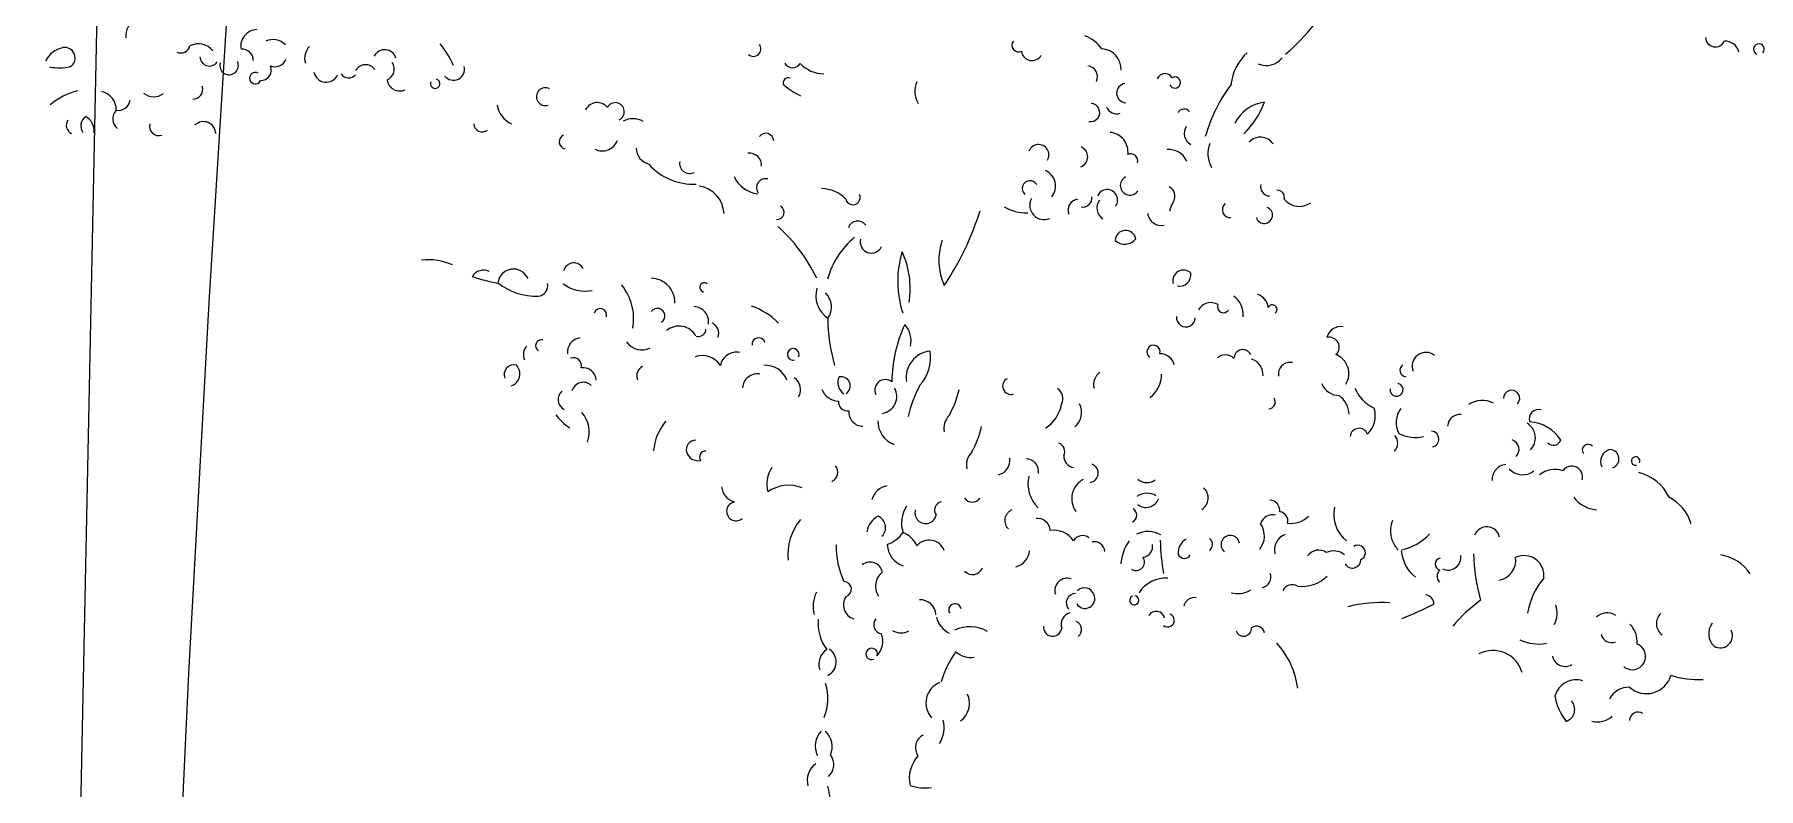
# Model space of a CAD drawing. Header units: millimetres. Extents: x -24439 to 198341, y -52871 to 149926.
# Drawn here: x 144233 to 146045, y 90796 to 91589 of the extents above; entities that cross this region are included whole.
import ezdxf

# ---------------------------------------------------------------- set-up
doc = ezdxf.new("R2010")
doc.units = ezdxf.units.MM
doc.linetypes.add('NET VAN', pattern=[1.06, 0.53, -0.53])
doc.layers.add('A-DETL-GENF-2', color=9, linetype='NET VAN', lineweight=9)
doc.layers.add('G-IMPT-1', color=9, linetype='Continuous', lineweight=9)

# ---------------------------------------------------------------- blocks, each defined once
blk = doc.blocks.new('NCV_TKCS_251209_TONG THE HIEN TRANG SAN DUONG - NCV_TKCS_HIEN TRANG_251209a_dwg_CX-1613001-TKCS_MB ĐỊNH VỊ CAO ĐỘ THIẾT KẾ')
at = {"layer": 'G-IMPT-1'}
for centre, radius, start, end in [((1017, 4544.5), 17.4, 201.07, 351.612), ((1042.6, 4519), 24.4, 28.842, 110.0448), ((1096.3, 4545.8), 9.48, 335.855, 266.074), ((-107.9, 4553.6), 485.3, 328.245, 345.737), ((267.9, 4303.8), 35.6, 263.384, 338.544), ((315.9, 4235.8), 88.9, 149.139, 190.251), ((-44.2, 4165.2), 62.4, 52.196, 87.354), ((2.3, 4180), 35.5, 13.75, 103.5919), ((116.2, 4191.1), 14.3, 46.016, 176.0575), ((133.4, 4194.9), 9.79, 221.693, 138.3071), ((496.8, 4123.7), 285.1, 160.247, 180.829), ((321, 4145.3), 67.5, 113.9996, 170.2508), ((139.9, 4217.8), 154.1, 331.257, 355.964), ((-147.7, 4178.5), 11.7, 158.216, 311.798), ((-122.9, 4177.2), 18.6, 203.411, 348.606), ((-18.2, 4159.5), 19.8, 352.124, 97.8761), ((57.1, 4152.7), 16.9, 115.683, 283.197), ((165.4, 4144.1), 11.5, 50.999, 172.6036), ((312.2, 4120.7), 27, 51.681, 153.9272), ((7, 4102), 16.1, 276.601, 103.4154), ((46.1, 4130.7), 18.6, 216.831, 306.91), ((196, 4120.9), 22.3, 164.174, 257.753), ((269.1, 4105.5), 46.4, 174.094, 227.615), ((57, 4045.1), 34.2, 9.333, 102.0945), ((166.7, 4045.3), 35.6, 42.287, 110.9289), ((-590.6, 4038.3), 13, 245.649, 53.837), ((-260.1, 4060.2), 40.3, 172.373, 228.076), ((98.7, 4040.9), 12.6, 2.11, 129.0004), ((345, 4067.9), 16, 181.848, 286.098), ((363.3, 4054.3), 12.2, 0.507, 112.113), ((394.8, 4083), 34.4, 235.943, 322.238), ((-520, 4041.9), 15.9, 227.266, 344.625), ((-475.9, 4087.2), 57.3, 239.752, 285.998), ((-58.8, 4004.8), 18, 346.034, 176.0199), ((6.5, 4020.8), 18.9, 308.3579, 82.6903), ((350.4, 4017.6), 14.5, 213.1779, 86.3084), ((-515.1, 3999.1), 8.84, 83.089, 223.781), ((-459.8, 4150.2), 168.9, 248.57, 260.382), ((109.9, 3999.5), 16.8, 134.105, 343.968), ((173.1, 3998.9), 18.6, 347.358, 80.0223), ((255.4, 3979), 66.1, 166.16, 182.42), ((290.6, 4009.8), 14, 148.037, 290.543), ((-56.2, 3944), 13.6, 46.848, 245.772), ((-43.3, 3952), 30.1, 338.4689, 82.69), ((37.2, 3954.8), 15.9, 275.283, 24.207), ((79.2, 3963.7), 18.2, 340.429, 175.7931), ((87.1, 3951.2), 22.2, 157.953, 255.177), ((176, 3971.6), 24.3, 204.857, 298.273), ((-24, 3923.1), 25.3, 169.149, 309.692), ((36.8, 3932.5), 19.2, 112.834, 219.094), ((-523.3, 3889.9), 13.8, 18.822, 161.1784), ((-72.5, 3980.6), 82.4, 257.422, 287.559), ((130.5, 3904.8), 18.1, 27.063, 195.438), ((123.9, 3921.7), 24.3, 243.505, 338.997), ((-1236.6, 3722.6), 203.7, 42.05, 54.684), ((-915.7, 3853.1), 15.6, 77.484, 305.137), ((-819, 3847.5), 22.9, 55.945, 169.7222), ((-790.7, 3863.3), 15.8, 311.952, 168.5577), ((-620.5, 3884.6), 491.7, 342.661, 359.623), ((247.6, 3867.1), 18.4, 61.535, 212.708), ((238.7, 3874.8), 19.6, 272.727, 25.346), ((327.1, 3828.8), 39.9, 11.4409, 70.9309), ((378.5, 3854.5), 26.9, 22.114, 88.4937), ((411.5, 3863.6), 8.18, 325.709, 173.1816), ((542.2, 3845), 25.4, 96.888, 181.909), ((697.7, 3846), 24.1, 68.061, 218.199), ((-1203, 3831.2), 20.4, 32.911, 169.7089), ((-1083.8, 3853), 19.6, 236.203, 29.846), ((-747.5, 3825.9), 35.9, 76.608, 134.4396), ((-539.1, 3840.4), 22.1, 14.621, 112.249), ((-389.5, 3780.3), 60.5, 60.39, 105.9245), ((-348.7, 3839.4), 12.7, 210.702, 41.353), ((311.3, 3821.3), 23.7, 74.316, 169.6955), ((328.2, 3843.4), 10.5, 175.81, 343.579), ((525.8, 3828.9), 17.7, 329.656, 120.3426), ((667.4, 3829.5), 11.6, 141.681, 280.247), ((857.8, 3835.6), 14.1, 333.355, 198.474), ((-1424.3, 3792.3), 29, 108.128, 207.374), ((-1392.5, 3781), 31.5, 61.679, 130.3396), ((-1313.7, 3804.6), 26.6, 149.433, 217.721), ((-1227.8, 3796.8), 19.9, 52.112, 166.7677), ((-1202.7, 3817.1), 20.6, 309.708, 50.292), ((-1107, 3819.2), 8.21, 174.888, 95.1122), ((-951.4, 3835.8), 46.2, 207.598, 260.728), ((-800.7, 3817.6), 28, 258.595, 357.156), ((-708.5, 3822.6), 30.5, 199.219, 271.764), ((-639.8, 3814), 17.6, 185.004, 313.884), ((-519.7, 3848.8), 52, 221.444, 280.37), ((-500.3, 3811.6), 15.8, 92.537, 230.594), ((-71.8, 3807.6), 105.5, 177.352, 221.229), ((270.5, 3806.1), 16.3, 190.267, 16.214), ((537.9, 3784.2), 35.9, 345.6759, 84.9465), ((821.9, 3775.4), 43.4, 79.852, 140.1145), ((913.1, 3814.9), 16.2, 89.393, 217.477), ((916, 3736.2), 70.6, 49.808, 102.938), ((-1610.5, 3753.1), 40.9, 144.083, 198.855), ((-1442.6, 3761.3), 19.2, 14.036, 112.8332), ((-1389.4, 3785.1), 19.3, 261.021, 358.59), ((-1296.9, 3787.7), 22, 208.889, 351.721), ((-1259.4, 3799.5), 15.1, 227.677, 338.312), ((-1169.2, 3810.4), 22.3, 203.95, 312.273), ((-857.1, 3788.1), 12.9, 132.59, 272.651), ((-653.2, 3880.9), 104.2, 238.535, 289.572), ((-605.4, 3729.7), 51.7, 20.007, 98.0653), ((-468.5, 3776.2), 12.4, 282.995, 77.005), ((-323.8, 3786), 17.2, 51.593, 178.439), ((386.7, 3766.4), 15.5, 44.009, 195.48), ((473.9, 3764.1), 20.6, 94.563, 206.721), ((660.4, 3791.7), 11.5, 187.579, 91.2198), ((785.5, 3761.5), 21.6, 101.546, 192.982), ((889.2, 3772.7), 29.6, 331.374, 75.624), ((947.7, 3791.4), 14, 242.3, 354.92), ((1012.1, 3787.2), 10.1, 57.752, 234.866), ((1059.5, 3780.5), 21.6, 118.65, 222.425), ((1052.6, 3783.2), 16.6, 305.163, 102.0957), ((1097.5, 3792.9), 7.5, 352.871, 299.741), ((-1553.7, 3757.7), 16.1, 261.131, 2.843), ((-1514.8, 3735.7), 32.2, 55.495, 134.8931), ((-1461.8, 3745.6), 16.2, 180.334, 43.27), ((-1411.6, 3737.6), 10, 75.68, 351.702), ((-1406.6, 3754.1), 18.5, 285.369, 39.922), ((-1008.1, 3776.4), 14.8, 199.044, 324.695), ((-585.3, 3486.9), 294.1, 42.604, 64.787), ((-201.2, 3692), 149.1, 146.889, 180.884), ((-295.3, 3774.3), 19.6, 182.638, 351.909), ((-61.3, 3772.1), 177.3, 179.596, 214.756), ((-356.1, 3670.6), 156, 7.694, 41.194), ((361.9, 3743.2), 21.4, 62.537, 147.3257), ((401.1, 3740.6), 29.1, 13.465, 89.2152), ((557.8, 3785), 33.4, 218.784, 286.164), ((551.2, 3710.9), 45, 20.819, 69.181), ((642.7, 3817.7), 69.2, 219.73, 261.318), ((595, 3724.4), 44.8, 330.947, 33.635), ((716.1, 3748.4), 41.6, 160.505, 224.024), ((879.1, 3748.3), 17.7, 331.75, 87.7392), ((998.4, 3733.8), 19.1, 1.478, 161.4619), ((1112.4, 3694.6), 80.8, 42.574, 92.6664), ((1158, 3673.8), 76.6, 33.111, 79.508), ((-1499.4, 3750.8), 16.7, 198.435, 341.565), ((233.6, 3732.4), 11.6, 0.181, 253.557), ((252.6, 3707), 26.5, 32.575, 106.3143), ((451.5, 3706.5), 12, 289.456, 49.933), ((697.4, 3782), 63.6, 259.883, 299.849), ((743, 3726.2), 14, 297.784, 101.5236), ((890.9, 3697.1), 25.9, 111.038, 201.038), ((905.3, 3744.3), 32.9, 240.456, 324.073), ((979.7, 3694.5), 45.4, 89.3033, 143.8262), ((-1729.6, 3653.7), 42.8, 117.8825, 171.683), ((-1741.5, 3675.2), 18.3, 320.723, 116.5967), ((-1510, 3687.2), 16.7, 284.18, 36.511), ((211.4, 3683.8), 49.2, 323.154, 17.921), ((621.7, 3693), 15.8, 37.755, 192.277), ((670.7, 3696.9), 19.6, 332.277, 59.613), ((1044.5, 3745.5), 55.3, 233.86, 282.603), ((-1769.9, 3736.8), 84.6, 274.873, 300.178), ((-1580.4, 3681), 27.2, 245.83, 325.218), ((-316.7, 3669.3), 46.6, 180.068, 253.671), ((-361, 3635.7), 33.1, 340.388, 64.11), ((174.8, 3654.8), 26.4, 142.066, 210.782), ((1297.3, 3600), 79.2, 51.303, 97.2802), ((-1646.5, 3527.8), 113.6, 119.8677, 147.3381), ((-1660.1, 3605.2), 32.5, 14.662, 93.6636), ((-1632, 3635.1), 22, 278.473, 6.39), ((-1470.4, 3618), 21.4, 17.864, 151.2556), ((42, 3618.4), 242.1, 171.922, 196.398), ((-218.7, 3616.6), 41.6, 3.249, 59.611), ((-1609.7, 3603.5), 21.4, 152.66, 248.451), ((-1548.7, 3608.7), 16.8, 183.181, 303.691), ((-635, 3561.3), 42.4, 15.252, 105.2581), ((-552.8, 3613.7), 7.91, 64.439, 281.308), ((-467.5, 3487.3), 118.7, 60.934, 88.2217), ((-39.2, 3712.9), 303.8, 196.907, 212.82), ((-123.4, 3577.5), 47.1, 113.093, 205.058), ((-205.5, 3589.2), 71.1, 333.561, 26.439), ((11.6, 3603), 14.6, 134.569, 305.042), ((84.3, 3602), 21.7, 350.67, 72.545), ((43.5, 3591.1), 62.6, 319.052, 6.743), ((113.3, 3585.1), 31.7, 324.72, 45.669), ((887.6, 3585.7), 22.8, 28.489, 176.0398), ((-1689.3, 3568), 16.3, 164.291, 260.651), ((-1660.5, 3575.3), 20.5, 144.114, 231.075), ((-1680.9, 3561.1), 26.4, 8.3439, 81.656), ((-778.7, 3571.4), 18.2, 42.215, 182.546), ((-748, 3496.3), 97.1, 7.592, 55.268), ((-553.8, 3550), 27, 8.048, 104.5722), ((-232.7, 3558.7), 159.6, 346.855, 4.348), ((766.7, 3565.5), 47.3, 173.785, 241.165), ((707.5, 3605.1), 89.7, 297.936, 334.728), ((912.5, 3555.9), 35.5, 296.085, 24.318), ((968.2, 3544.7), 34.8, 8.914, 132.0123), ((-874.1, 3521.6), 27.5, 38.976, 190.575), ((-833.8, 3532), 18.6, 292.372, 28.32), ((-769.4, 3608.4), 64, 250.01, 298.161), ((-617, 3542), 13.2, 318.691, 160.7958), ((-565.7, 3503.1), 34.2, 46.165, 146.0646), ((-541.5, 3540.9), 13.1, 268.154, 16.099), ((-523.7, 3538.6), 19.1, 355.339, 83.2403), ((-432.5, 3545.2), 11.7, 35.131, 202.091), ((-369.6, 3546.2), 10.2, 350.387, 295.877), ((-196.9, 3532.7), 18.6, 69.163, 221.821), ((-203.1, 3519.1), 29.7, 295.62, 46.888), ((73.1, 3514.7), 219.1, 168.729, 183.888), ((507.8, 3524.4), 18.6, 10.278, 102.3419), ((538.6, 3555.2), 42.8, 278.317, 332.118), ((675.5, 3568.6), 60.2, 185.242, 247.816), ((831.5, 3536.9), 22.5, 260.132, 25.057), ((1192.7, 3662.2), 337.6, 198.398, 212.417), ((1118.5, 3499.9), 126.4, 156.569, 187.617), ((1237.8, 3537.9), 24.5, 150.031, 250.42), ((1336.2, 3549.2), 30.3, 160.319, 243.285), ((1327.8, 3542.8), 21.3, 256.117, 43.747), ((-999.6, 3418.7), 106.2, 82.986, 112.7207), ((-925.1, 3508.4), 23.4, 81.2613, 164.2082), ((-935.6, 3795.7), 281.2, 267.541, 277.039), ((-861.3, 3619.1), 109.9, 248.775, 288.361), ((-713.2, 3514.7), 11.2, 0, 180), ((-457.8, 3493.8), 28.5, 94.545, 186.51), ((-399.2, 3474.7), 40.8, 38.067, 110.6491), ((-363.9, 3483.2), 25.4, 347.102, 71.613), ((-257.8, 3528.3), 23.8, 172.242, 253.227), ((-273.4, 3517.5), 16.1, 320.711, 119.7625), ((-49.2, 3507.5), 31.8, 152.125, 207.875), ((-176.3, 3508.2), 159.6, 346.855, 4.348), ((119.5, 3515.4), 16.2, 351.17, 86.1489), ((154.9, 3517.9), 20.1, 194.334, 278.286), ((186.2, 3496.3), 16.6, 294.629, 85.3874), ((281.6, 3533), 24.3, 244.906, 323.167), ((376.3, 3508.2), 23.8, 318.356, 64.264), ((522.4, 3498.1), 22.3, 94.61, 180.368), ((529.4, 3512.7), 15.4, 0.548, 102.1334), ((677.8, 3498.9), 13.2, 309.521, 140.4786), ((812.9, 3550.2), 68.6, 202.433, 247.567), ((823.7, 3521.9), 10.9, 118.962, 271.548), ((837, 3503.6), 15, 150.254, 240.254), ((1001.9, 3485.9), 42.5, 348.703, 36.355), ((1134.7, 3497.2), 27.9, 74.505, 150.2554), ((1149.1, 3477.6), 44.3, 12.018, 61.721), ((-635.1, 3507.3), 31.6, 229.872, 315.108), ((-510.5, 3463.5), 36.4, 47.986, 127.4315), ((-412.7, 3470.5), 25.8, 96.051, 193.514), ((-278.6, 3521.3), 31.8, 217.875, 285.255), ((-254.4, 3494.3), 16.2, 193.241, 293.63), ((-223.2, 3485.2), 25.4, 193.314, 285.754), ((-152, 3489.4), 43.6, 195.82, 266.197), ((23.3, 3470.2), 25.3, 297.349, 25.78), ((80.1, 3467.6), 22, 6.588, 106.0329), ((207.6, 3455.9), 38.7, 135.325, 232.058), ((302.9, 3463.1), 30.2, 75.75, 143.1303), ((292.6, 3490.1), 23.4, 249.249, 356.562), ((477.5, 3469.2), 36.6, 337.502, 51.741), ((563.5, 3469.7), 28.3, 126.59, 210.79), ((617.4, 3460.8), 23.5, 71.565, 161.5651), ((645.3, 3459.5), 31.3, 69.086, 130.93), ((672.3, 3484.3), 14.6, 225.644, 17.571), ((1121.7, 3318.4), 268.9, 142.7335, 156.9835), ((1143.6, 3494.2), 18.8, 209.43, 307.95), ((1190.5, 3463.6), 23.3, 246.6559, 85.2708), ((-796.2, 3433.7), 10.4, 93.721, 255.891), ((-725, 3443), 25.6, 114.097, 203.402), ((-603.8, 3436.5), 18.2, 133.838, 217.366), ((7.3, 3457), 31.8, 152.125, 207.875), ((146.5, 3465.1), 59.6, 184.178, 242.18), ((275.2, 3446.2), 13.2, 313.567, 74.506), ((417.1, 3435.4), 13.3, 322.125, 68.385), ((459.7, 3447.9), 16.2, 26.9, 248.079), ((583.7, 3473.2), 61.6, 278.92, 331.702), ((403.8, 3890.5), 612.8, 308.449, 314.246), ((814.6, 3444.6), 18.1, 22.226, 95.8457), ((1220.4, 3451), 44.6, 245.253, 0.558), ((1269.2, 3598.5), 147.1, 268.368, 290.556), ((-801.3, 3416.1), 21.9, 154.708, 222.783), ((-732.8, 3415.9), 14.1, 0.843, 126.0274), ((-708.7, 3395.7), 22.8, 19.03, 116.2091), ((328, 3386), 44.3, 76.644, 133.8653), ((638.7, 3511.8), 312.4, 197.116, 207.842), ((402.5, 3415.7), 27.3, 135.69, 203.07), ((525.7, 3408.4), 19.2, 300.739, 36.641), ((810.2, 3200.7), 236.4, 103.0286, 121.1075), ((1005.3, 3508.4), 74.7, 260.71, 297.471), ((1076.4, 3434.6), 22.7, 208.985, 319.595), ((-828, 3371), 17.2, 91.536, 218.429), ((-839.5, 3369), 22.1, 305.333, 60.391), ((-701.9, 3373.6), 20.5, 63.159, 180.853), ((0.8, 3404.4), 16.3, 229.807, 342.084), ((88.4, 3380.1), 20, 128.928, 243.752), ((128.9, 3372.4), 23, 21.37, 111.3704), ((168.2, 3342.3), 42.4, 50.793, 114.9577), ((212.6, 3371.3), 18.1, 68.901, 167.6989), ((235.5, 3366.5), 18.4, 21.614, 119.077), ((366.8, 3378.2), 82.7, 162.494, 192.525), ((312.7, 3399.8), 18.5, 291.892, 28.801), ((386.2, 3413), 11.9, 222.434, 348.074), ((589.2, 3394.2), 18.6, 77.658, 169.7221), ((969.1, 3352.2), 53.1, 32.578, 134.4551), ((1119, 3359.3), 38.2, 88.683, 181.318), ((1211.3, 3373.6), 38.1, 104.4966, 169.1984), ((-722.2, 3357.4), 19.9, 148.693, 258.564), ((-469.8, 3333.4), 87.5, 155.584, 192.995), ((-253, 3366), 18.2, 313.514, 54.116), ((-129.9, 3342.8), 34.3, 117.226, 181.842), ((-40, 3360.6), 14.5, 118.713, 232.49), ((310.2, 3371.1), 14.9, 256.088, 50.782), ((386.6, 3303.8), 58.4, 104.7039, 162.6319), ((484.6, 3410.1), 42.4, 270.86, 319.542), ((1167.6, 3400.2), 96.4, 205.688, 235.041), ((1099.6, 3339.2), 22.1, 305.333, 60.391), ((1153.1, 3374), 39.8, 273.028, 327.904), ((1232.7, 3359), 14.9, 73.072, 196.927), ((-685.2, 3392), 84.9, 232.132, 254.738), ((-722.5, 3297.6), 52.2, 357.295, 57.653), ((-485.3, 3337.2), 16.3, 106.255, 211.669), ((-481.1, 3340.2), 21.4, 212.695, 297.442), ((-464.7, 3329.6), 10.6, 105.254, 232.124), ((-296.5, 3330.4), 54, 163.878, 210.985), ((-292.8, 3263.5), 63.5, 84.8129, 142.0445), ((-50.9, 3333.6), 54.1, 163.289, 214.891), ((-67.4, 3347.2), 18.7, 179.878, 5.846), ((95.2, 3329.8), 31.6, 300.562, 11.513), ((431.6, 3322.9), 18.9, 96.401, 185.021), ((548.9, 3310.4), 14.6, 29.292, 141.9115), ((-118.2, 3290.1), 38.7, 134.894, 186.225), ((-147.7, 3296.1), 21.5, 331.5869, 84.2071), ((-154.4, 3324.5), 63, 307.801, 339.692), ((-98.1, 3259.8), 42.9, 40.601, 86.2685), ((-39.7, 3276.2), 28.3, 37.112, 156.0524), ((209.2, 3288.5), 21.6, 88.222, 213.668), ((242.1, 3285.2), 17.4, 34.777, 152.3756), ((243.3, 3284), 17.2, 229.568, 40.433), ((326.8, 3305.9), 8.03, 131.586, 101.5379), ((373.4, 3284.2), 15.1, 28.632, 166.5566), ((392.9, 3289.2), 11.6, 247.465, 84.462), ((524.4, 3314.4), 13.9, 215.701, 20.901), ((511.1, 3180.4), 147.4, 24.361, 58.702), ((-395.2, 3298.8), 29.8, 201.868, 274.121), ((-386.3, 3254.1), 16.5, 114.197, 326.276), ((-184.7, 3235.6), 96.8, 157.38, 202.62), ((-76.4, 3288.4), 41.7, 199.247, 267.013), ((36.8, 3285.3), 18.7, 240.078, 356.067), ((230, 3271.9), 16.7, 108.582, 237.167), ((-57.5, 3290), 149.8, 196.051, 221.429), ((-129.4, 3215.7), 21.9, 29.003, 145.271), ((236.3, 3234.8), 21, 123.338, 215.422), ((238.6, 3226), 15.2, 323.5669, 85.9848), ((-83.4, 3208), 32.4, 145.725, 229.139), ((30.7, 3199.3), 10.9, 25.672, 230.077), ((203.3, 3220), 16.1, 190.793, 9.223), ((-166.2, 3177.9), 13.5, 304.297, 105.2537), ((-24.7, 3172.2), 27.7, 19.79, 109.5168), ((40.7, 3200.4), 43.7, 211.047, 259.935), ((82.4, 3120), 61.4, 76.859, 133.004), ((-153, 3150.1), 58.4, 170.878, 210.691), ((-134.5, 3158.7), 25.4, 161.419, 270.257), ((-82.6, 3138), 16, 156.183, 277.556), ((-119.9, 3129.2), 75.4, 191.146, 234.092), ((-109.9, 3099.6), 37.1, 333.458, 37.423), ((-56.2, 3161.4), 29.1, 255.186, 314.676), ((192.5, 3077.5), 148.4, 159.482, 182.192), ((70.3, 3165.4), 39.5, 244.942, 295.058), ((-86.7, 3083.4), 10, 357.996, 308.87), ((-141.6, 3048.3), 30, 138.798, 215.478), ((-167.3, 3044.6), 26.3, 313.091, 74.9809), ((65.7, 3039.6), 38.3, 127.536, 239.198), ((64.6, 3039), 39.2, 324.062, 40.343), ((-215.3, 2962.6), 81.5, 353.03, 35.911), ((25.8, 2982.2), 48.6, 342.588, 32.943), ((58, 2955.4), 24.9, 134.496, 231.229), ((-141.7, 2897), 37.3, 354.116, 63.506), ((96.2, 2910.8), 59.4, 154.949, 209.001), ((-96.7, 2911.5), 39.7, 154.507, 220.356), ((-96.9, 2849.1), 35.6, 142.285, 212.511), ((-121.5, 2870.5), 28.3, 329.21, 53.41), ((43.7, 2981.6), 99.6, 270.321, 292.299), ((-305.1, 2709.3), 248.3, 5.939, 31.544)]:
    blk.add_arc(centre, radius, start, end, dxfattribs=at)
blk = doc.blocks.new('NCV_TKCS_251209_TONG THE HIEN TRANG SAN DUONG - NCV_TKCS_HIEN TRANG_251209a_dwg-1612995-TKCS_MB ĐỊNH VỊ CAO ĐỘ THIẾT KẾ')
at = {"layer": 'G-IMPT-1', "flags": 128}
for points in [[(563607189.5, 1145070124), (563607012.8, 1145070649.4), (563606839.1, 1145071164.8), (563606674.9, 1145071653.1), (563606526.3, 1145072097.2), (563606398, 1145072485.4), (563606287.6, 1145072827.2), (563606190.8, 1145073137.8), (563606103.4, 1145073432.1), (563606021.2, 1145073725.1), (563605940.1, 1145074031.9), (563605855.7, 1145074367.4), (563605764, 1145074746.8), (563605662.2, 1145075180.2), (563605553.7, 1145075659.1), (563605443.2, 1145076170.3), (563605335.7, 1145076700.4), (563605236, 1145077236), (563605148.9, 1145077764), (563605079.3, 1145078271.1), (563605031.9, 1145078743.8)], [(563633795.4, 1144983892.4), (563632842, 1144987228), (563628322, 1145001121), (563621443.2, 1145024145.7), (563617911.8, 1145035632.8), (563612430, 1145053330), (563609036.9, 1145064493.7), (563606296.8, 1145072376.5), (563601696, 1145088856), (563597882, 1145088677), (563595394.2, 1145091035.9)]]:
    blk.add_lwpolyline(points, dxfattribs=at)
at = {"xscale": 0.5999999999997676, "yscale": 0.5999999999997676, "zscale": 0.5999999999997676, "rotation": 0.0005022315763634679}
blk.add_blockref('NCV_TKCS_251209_TONG THE HIEN TRANG SAN DUONG - NCV_TKCS_HIEN TRANG_251209a_dwg_CX-1613001-TKCS_MB ĐỊNH VỊ CAO ĐỘ THIẾT KẾ', (563606589.2, 1145072744.1), dxfattribs=at)
blk = doc.blocks.new('NCV_TKCS_251209_TONG THE HIEN TRANG SAN DUONG - NCV_TKCS_251209_TONG THE HIEN TRANG SAN DUONG-1605292-TKCS_MB ĐỊNH VỊ CAO ĐỘ THIẾT KẾ')
at = {"rotation": 343.2379237072182}
blk.add_blockref('NCV_TKCS_251209_TONG THE HIEN TRANG SAN DUONG - NCV_TKCS_HIEN TRANG_251209a_dwg-1612995-TKCS_MB ĐỊNH VỊ CAO ĐỘ THIẾT KẾ', (-869777547.7, -933796958.8), dxfattribs=at)

msp = doc.modelspace()

# ---------------------------------------------------------------- block references
at = {"layer": 'A-DETL-GENF-2'}
msp.add_blockref('NCV_TKCS_251209_TONG THE HIEN TRANG SAN DUONG - NCV_TKCS_251209_TONG THE HIEN TRANG SAN DUONG-1605292-TKCS_MB ĐỊNH VỊ CAO ĐỘ THIẾT KẾ', (26103.5, 9888.2), dxfattribs=at)

doc.saveas('drawing.dxf')
